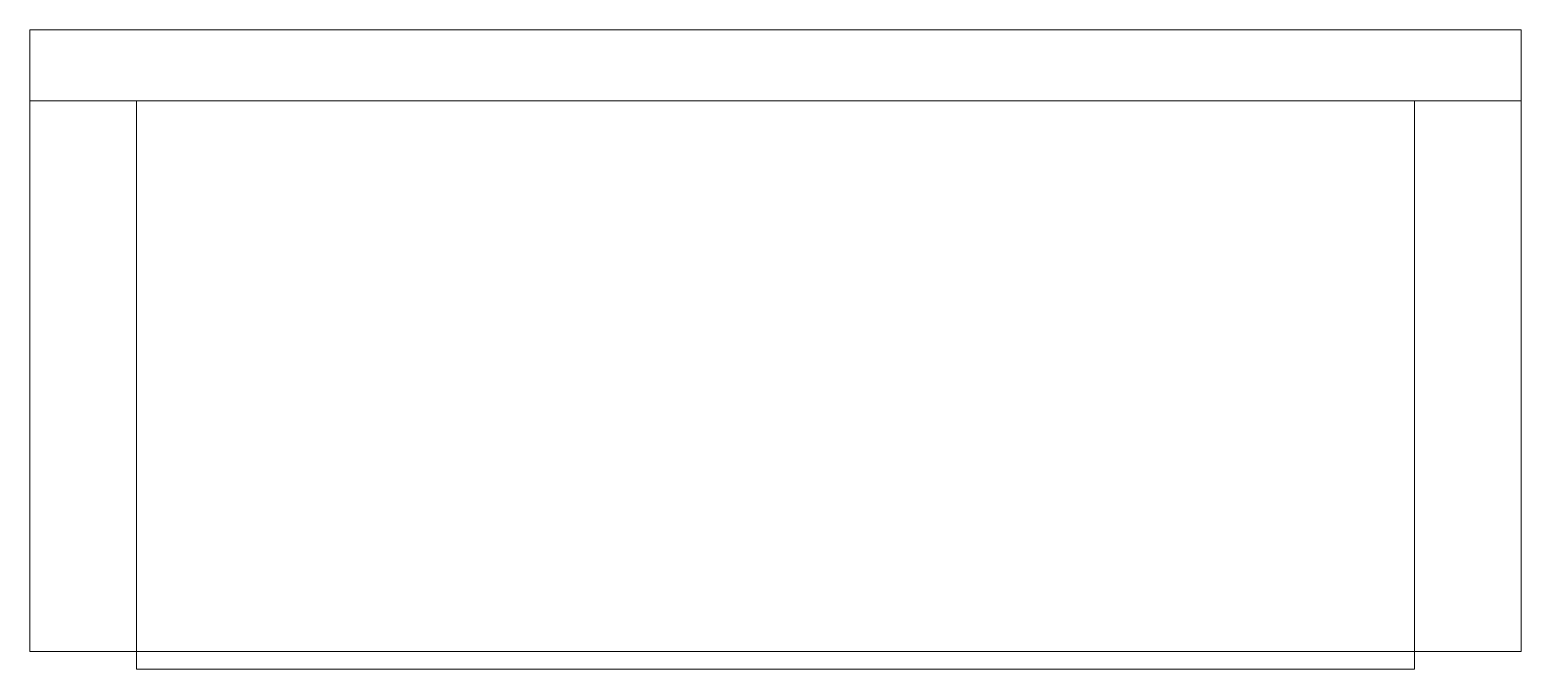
# Model space of a CAD drawing. Header units: inches. Extents: x -4169 to -1846, y 9706 to 12377.
# Drawn here: x -3760.1 to -3676.1, y 10083.1 to 10119.1 of the extents above; entities that cross this region are included whole.
import ezdxf

# ---------------------------------------------------------------- set-up
doc = ezdxf.new("R2010")
doc.units = ezdxf.units.IN
doc.header["$MEASUREMENT"] = 0
for name, color, linetype, lineweight in [('0-1', 7, 'Continuous', 5), ('0-2', 10, 'Continuous', 18), ('I-FURN', 30, 'Continuous', 9), ('I-FURN-1', 7, 'Continuous', 9)]:
    doc.layers.add(name, color=color, linetype=linetype, lineweight=lineweight)

# ---------------------------------------------------------------- blocks, each defined once
blk = doc.blocks.new('Couch-Both_Arms-Generic - 1-1372852-ENLARGED RCP - 1ST FLOOR PLAN')
at = {"layer": 'I-FURN'}
for p, q in [((-36, 18.5), (36, 18.5)), ((-36, -13.5), (-36, 18.5)), ((36, 18.5), (36, -13.5)), ((-42, 17.5), (-36, 17.5)), ((-42, -13.5), (-42, 17.5)), ((-36, 17.5), (-36, -13.5)), ((36, 17.5), (42, 17.5)), ((36, -13.5), (36, 17.5)), ((42, 17.5), (42, -13.5)), ((-42, -13.5), (42, -13.5)), ((-36, -13.5), (-42, -13.5)), ((36, -13.5), (-36, -13.5)), ((42, -13.5), (36, -13.5))]:
    blk.add_line(p, q, dxfattribs=at)
at = {"layer": 'I-FURN-1'}
for p, q in [((-42, 17.5), (42, 17.5)), ((-42, -17.5), (-42, 17.5)), ((42, 17.5), (42, -17.5)), ((42, -17.5), (-42, -17.5))]:
    blk.add_line(p, q, dxfattribs=at)
blk = doc.blocks.new('CTR - 1st Phase - Unit Layouts_rvt-1-ENLARGED RCP - 1ST FLOOR PLAN')
at = {"layer": '0-2', "rotation": 180}
blk.add_blockref('Couch-Both_Arms-Generic - 1-1372852-ENLARGED RCP - 1ST FLOOR PLAN', (-3718.06, 10101.614), dxfattribs=at)

msp = doc.modelspace()

# ---------------------------------------------------------------- block references
at = {"layer": '0-1'}
msp.add_blockref('CTR - 1st Phase - Unit Layouts_rvt-1-ENLARGED RCP - 1ST FLOOR PLAN', (0, 0), dxfattribs=at)

doc.saveas('drawing.dxf')
